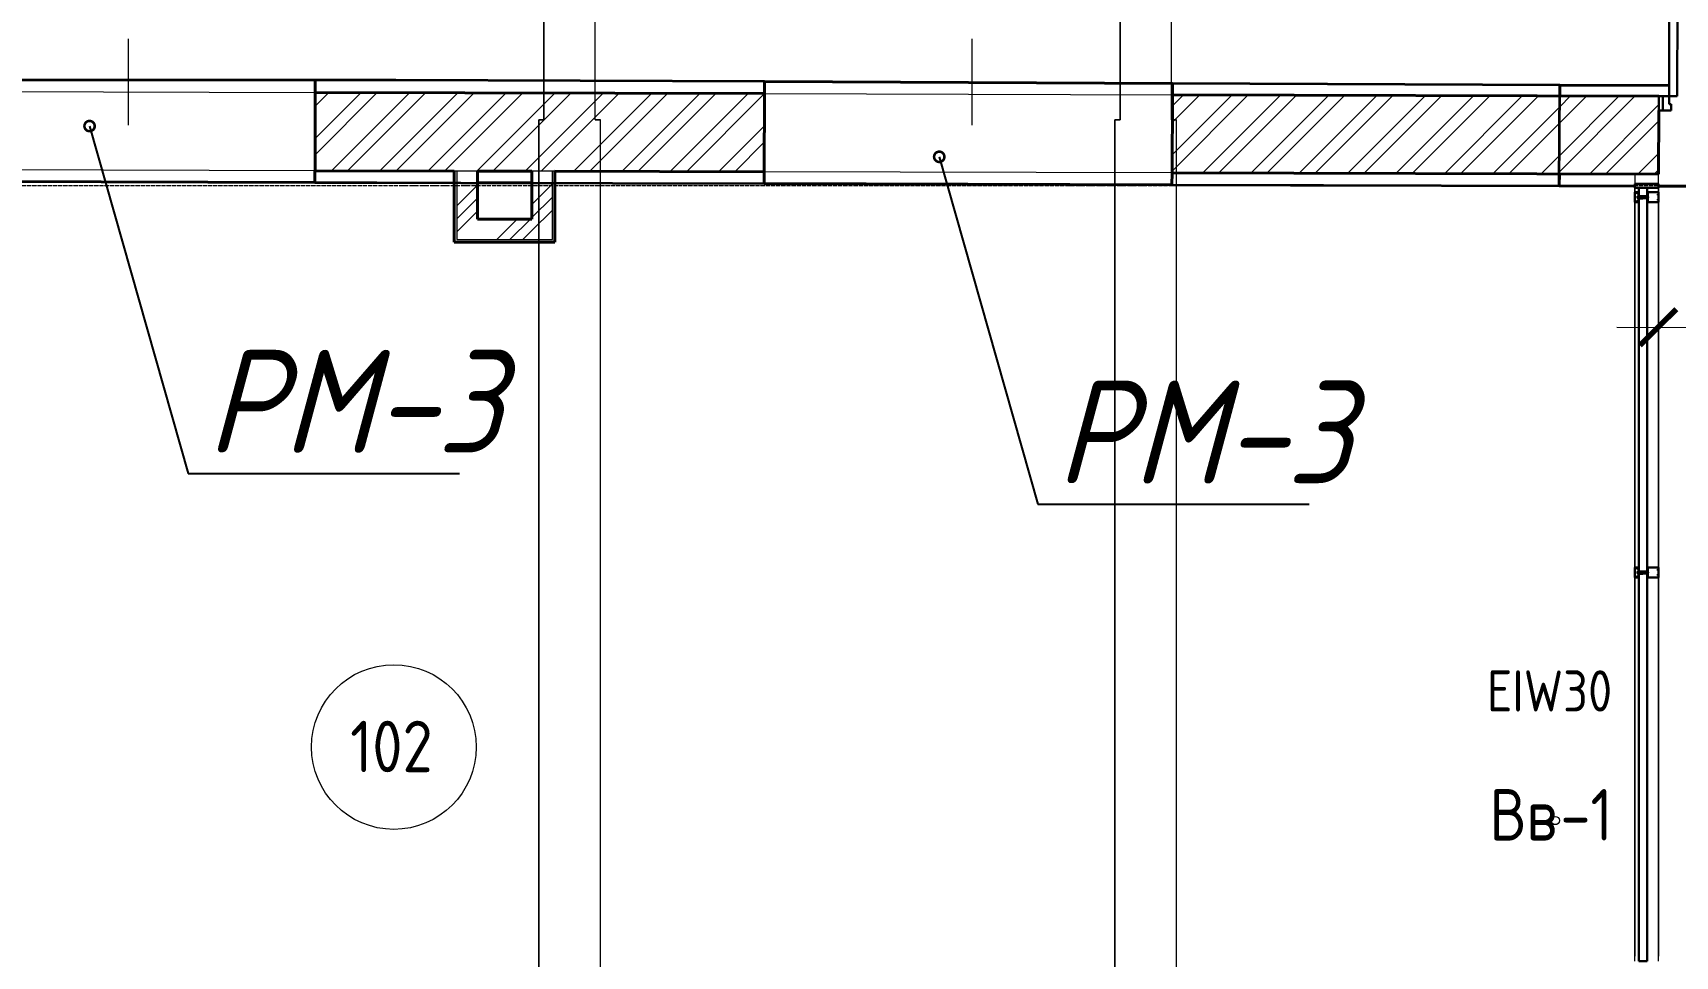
# Model space of a CAD drawing. Header units: millimetres. Extents: x 749182 to 2267578, y 70462 to 311449.
# Drawn here: x 1980771 to 1988751, y 80480 to 84966 of the extents above; entities that cross this region are included whole.
import ezdxf
from ezdxf import colors
from ezdxf.entities.mleader import LeaderData, LeaderLine
from ezdxf.math import Vec2, Vec3

# ---------------------------------------------------------------- set-up
doc = ezdxf.new("R2010")
doc.units = ezdxf.units.MM
for name, pattern in [('ADSK_Линия сетки', [25, 20, -2.5, 0, -2.5]), ('ADSK_Сверху', [4.5, 3, -1.5]), ('осеваяX2', [4, 2.5, -0.5, 0.5, -0.5])]:
    doc.linetypes.add(name, pattern=pattern)
doc.layers.get('Defpoints').update_dxf_attribs({"color": 255})
for name, color, linetype, lineweight in [('Аннотация', 7, 'Continuous', 9), ('Витраж', 7, 'Continuous', 9), ('Двери', 7, 'Continuous', 20), ('Каркас', 7, 'Continuous', 9), ('Марки', 7, 'Continuous', 20), ('Марки помещений', 7, 'Continuous', 20), ('Оси', 165, 'осеваяX2', 13), ('Панели витража', 7, 'Continuous', 9), ('Размер', 7, 'Continuous', 13), ('размеры', 7, 'Continuous', 9), ('Стены', 184, 'Continuous', 40), ('Стены внутренние', 7, 'Continuous', 18), ('Стены разрез', 7, 'Continuous', 35), ('Стены штриховка', 7, 'Continuous', 18), ('Узлы', 7, 'Continuous', 18)]:
    doc.layers.add(name, color=color, linetype=linetype, lineweight=lineweight)
doc.styles.add('GOST 2.304_new', font='isocpeur.ttf', dxfattribs={"width": 0.9, "oblique": 15})
doc.styles.add('GOST Common_1', font='GOST_Common.ttf', dxfattribs={"width": 0.9, "height": 250})
doc.styles.add('GOST Common_2', font='GOST_Common.ttf', dxfattribs={"width": 0.9, "height": 200})
doc.styles.add('М2', font='isocpeui.ttf')
doc.dimstyles.new('SPDS 1_100', dxfattribs={"dimscale": 100, "dimtxt": 2.5, "dimasz": 1.77, "dimexe": 1.25, "dimexo": 0.625, "dimtad": 1, "dimdec": 0, "dimrnd": 0.001, "dimzin": 9, "dimtxsty": 'М2', "dimblk": 'ARCHTICK', "dimcen": 2.5, "dimdle": 2, "dimclrt": 256, "dimadec": 0, "dimazin": 2, "dimtfac": 0.75, "dimtdec": 0, "dimtmove": 1, "dimatfit": 3, "dimfxl": 0, "dimtolj": 1, "dimlwd": 9, "dimlwe": 9, "dimarcsym": 0})
pattern_1 = [(45, (1958220.23, 75616.62), (-179.6051, 179.6051), []), (45, (1958283.73, 75616.62), (0, 359.2102), []), (45, (1958156.73, 75616.62), (0, 359.2102), [])]
pattern_2 = [(45, (1958220.23, 75616.62), (-117.8655, 117.8655), []), (45, (1958298.8, 75616.62), (-117.8655, 117.8655), [])]

# ---------------------------------------------------------------- blocks, each defined once
blk = doc.blocks.new('Прямоугольный импост - Зазор 20х116мм-1858200-01 План 1-го этажа маркировочный')
at = {"layer": 'Витраж', "color": 253, "linetype": 'ADSK_Сверху', "true_color": 0xaaaaaa}
for p, q in [((30334.2, 4839.3), (30334.2, 6727.7)), ((30450.2, 4839.3), (30450.2, 6727.7))]:
    blk.add_line(p, q, dxfattribs=at)
blk = doc.blocks.new('Прямоугольный импост - Зазор 20х116мм-1858201-01 План 1-го этажа маркировочный')
at = {"layer": 'Витраж', "color": 253, "linetype": 'ADSK_Сверху', "true_color": 0xaaaaaa}
for p, q in [((30334.2, 6727.7), (30334.2, 8551)), ((30450.2, 6727.7), (30450.2, 8551))]:
    blk.add_line(p, q, dxfattribs=at)
blk = doc.blocks.new('Прямоугольный импост - Зазор 20х116мм-1858202-01 План 1-го этажа маркировочный')
at = {"layer": 'Витраж', "color": 253, "linetype": 'ADSK_Сверху', "true_color": 0xaaaaaa}
for p, q in [((30450.2, 8616), (30334.2, 8616)), ((30334.2, 8551), (30334.2, 8616)), ((30450.2, 8551), (30450.2, 8616))]:
    blk.add_line(p, q, dxfattribs=at)
blk = doc.blocks.new('Существующие стены 1 эт - Существующие стены 1 эт-653793-01 План 1-го этажа маркировочный')
at = {"layer": 'Стены'}
for p, q in [((22033.5, 9121.6), (23922.8, 9120)), ((23922.6, 9059.5), (23922.8, 9120)), ((26106, 9112.1), (26105.8, 9053.8)), ((26106, 9112.1), (28088, 9103.7)), ((28087.7, 9048.5), (28088, 9103.7)), ((29970.1, 9095.8), (29969.9, 9043.5)), ((29970.1, 9095.8), (30501.3, 9093.5)), ((23921.4, 8622.9), (22033, 8628.2)), ((23921.4, 8622.9), (23921.5, 8679.5)), ((24975.3, 8619.9), (24710.3, 8620.6)), ((26104.2, 8673.8), (26103.9, 8616.7)), ((28085.9, 8611.1), (28086.1, 8668.5)), ((29968.3, 8663.7), (29968, 8605.8)), ((28085.9, 8611.1), (26103.9, 8616.7)), ((30334.2, 8604.8), (29968, 8605.8)), ((31950, 8600.2), (30450.2, 8604.4))]:
    blk.add_line(p, q, dxfattribs=at)
at = {"layer": 'Стены разрез'}
for p, q in [((23922.8, 9120), (23921.4, 8622.9)), ((24314.6, 9119.6), (23922.8, 9120)), ((26106, 9112.1), (24314.6, 9119.6)), ((26103.9, 8616.7), (26106, 9112.1)), ((28088, 9103.7), (28085.9, 8611.1)), ((29970.1, 9095.8), (28088, 9103.7)), ((29968, 8605.8), (29970.1, 9095.8)), ((23921.4, 8622.9), (24221.6, 8622)), ((24221.6, 8622), (24630.2, 8620.9)), ((24630.2, 8620.9), (26103.9, 8616.7)), ((28085.9, 8611.1), (28661.2, 8609.5)), ((28661.2, 8609.5), (28822.6, 8609)), ((28822.6, 8609), (29968, 8605.8))]:
    blk.add_line(p, q, dxfattribs=at)
blk = doc.blocks.new('AC_Дверь_Двупольная_Стальная - Д-11л 1500х2200h-2039728-01 План 1-го этажа маркировочный')
at = {"layer": 'Двери', "lineweight": 30}
for p, q in [((700, 1140), (660, 1140)), ((660, 1140), (660, 190)), ((700, 190), (700, 1140)), ((-700, 640), (-660, 640)), ((-700, 190), (-700, 640)), ((-660, 640), (-660, 190)), ((-750, 190), (-730, 190)), ((-750, 120), (-750, 190)), ((-730, 190), (-700, 190)), ((-730, 120), (-730, 190)), ((-730, 190), (-730, 120)), ((-660, 190), (-700, 190)), ((-700, 190), (-700, 150)), ((660, 190), (700, 190)), ((730, 190), (700, 190)), ((700, 190), (700, 150)), ((730, 120), (730, 190)), ((750, 190), (730, 190)), ((730, 190), (730, 120)), ((750, 120), (750, 190)), ((-730, 120), (-750, 120)), ((-690, 120), (-730, 120)), ((-700, 150), (-690, 150)), ((-690, 150), (-690, 120)), ((700, 150), (690, 150)), ((690, 150), (690, 120)), ((690, 120), (730, 120)), ((730, 120), (750, 120))]:
    blk.add_line(p, q, dxfattribs=at)
at = {"layer": 'Двери'}
for centre, radius, start, end in [((700, 190), 950, 90, 180), ((-700, 190), 450, 360, 90)]:
    blk.add_arc(centre, radius, start, end, dxfattribs=at)
blk = doc.blocks.new('Системная панель - ADSK_Cтеклопакет_40мм-1858222-01 План 1-го этажа маркировочный')
at = {"layer": 'Панели витража', "lineweight": 30}
for p, q in [((944, 20), (-944, 20)), ((-944, 20), (-944, -20)), ((944, -20), (944, 20)), ((-944, -20), (944, -20))]:
    blk.add_line(p, q, dxfattribs=at)
blk = doc.blocks.new('Прямоугольный импост - 48х116мм-1841676-01 План 1-го этажа маркировочный')
at = {"layer": 'Витраж'}
for p, q in [((30334.2, 6703.7), (30334.2, 4863.3)), ((30450.2, 6703.7), (30450.2, 4863.3))]:
    blk.add_line(p, q, dxfattribs=at)
blk = doc.blocks.new('Прямоугольный импост - Зазор 20х116мм-1858223-01 План 1-го этажа маркировочный')
at = {"layer": 'Витраж', "lineweight": 30}
for p, q in [((-20, 76), (0, 76)), ((-20, -40), (-20, 76)), ((0, 76), (0, -40)), ((0, -40), (-20, -40))]:
    blk.add_line(p, q, dxfattribs=at)
blk = doc.blocks.new('Системная панель - ADSK_Cтеклопакет_40мм-1858225-01 План 1-го этажа маркировочный')
at = {"layer": 'Панели витража', "lineweight": 30}
for p, q in [((911.5, 20), (-911.5, 20)), ((-911.5, 20), (-911.5, -20)), ((911.5, -20), (911.5, 20)), ((-911.5, -20), (911.5, -20))]:
    blk.add_line(p, q, dxfattribs=at)
blk = doc.blocks.new('Прямоугольный импост - 48х116мм-1841806-01 План 1-го этажа маркировочный')
at = {"layer": 'Витраж'}
for p, q in [((30334.2, 8527), (30334.2, 6751.7)), ((30450.2, 8527), (30450.2, 6751.7))]:
    blk.add_line(p, q, dxfattribs=at)
blk = doc.blocks.new('Прямоугольный импост - 48х116-1503859-01 План 1-го этажа маркировочный')
at = {"layer": 'Узлы'}
for p, q in [((-24, 76.5), (-24, 20.5)), ((24, 76.5), (-24, 76.5)), ((-24, 20.5), (-18.1, 20.5)), ((-21.5, 23), (-21.5, 74)), ((-21.5, 74), (-16.6, 74)), ((-21, 23), (-21.5, 23)), ((-21, 26.1), (-21, 23)), ((-4.1, 26.8), (-20.2, 26.8)), ((-17.2, 24.3), (-15.8, 24.3)), ((-15.1, 72.4), (-15.1, 70.9)), ((-15.1, 70.9), (-9.2, 70.9)), ((-15, 20.5), (-11.8, 20.5)), ((-11, 21.3), (-11, 23.5)), ((-10.5, 24.3), (-10.5, 22.4)), ((-10.2, 24.3), (-5.9, 24.3)), ((-9.7, 21.7), (-8, 21.7)), ((-9.2, 70.9), (-9.2, 72.4)), ((-8, 21.7), (-8, 2.5)), ((-8, -14.1), (-8, 0)), ((-7.7, 2.2), (-6.7, 2.2)), ((-6.7, 0.3), (-7.7, 0.3)), ((-7.6, 74), (7.6, 74)), ((-6.4, 2), (-6.4, 0.6)), ((-5.4, 5.1), (-5.4, 22.8)), ((-3.5, 5.1), (-5.4, 5.1)), ((-5.1, 23.5), (-5.1, 21.3)), ((-4.3, 20.5), (-0.8, 20.5)), ((-2.6, 23.8), (-2.6, 25.3)), ((2.6, 23.8), (-2.6, 23.8)), ((-2.5, -1.3), (-1.1, 4.3)), ((-0.8, 20.5), (0, 21.3)), ((0, 21.3), (0.8, 20.5)), ((0.8, 20.5), (4.3, 20.5)), ((1.1, 4.3), (2.5, -1.3)), ((2.6, 25.3), (2.6, 23.8)), ((5.4, 5.1), (3.5, 5.1)), ((20.2, 26.8), (4.1, 26.8)), ((5.1, 21.3), (5.1, 23.5)), ((5.4, 22.8), (5.4, 5.1)), ((5.9, 24.3), (10.2, 24.3)), ((6.4, 0.6), (6.4, 2)), ((6.7, 2.2), (7.7, 2.2)), ((7.7, 0.3), (6.7, 0.3)), ((8, 2.5), (8, 21.7)), ((8, 21.7), (9.7, 21.7)), ((8, -14.1), (8, 0)), ((9.2, 72.4), (9.2, 70.9)), ((9.2, 70.9), (15.1, 70.9)), ((10.5, 22.4), (10.5, 24.3)), ((11, 23.5), (11, 21.3)), ((11.8, 20.5), (15, 20.5)), ((15.1, 70.9), (15.1, 72.4)), ((15.8, 24.3), (17.2, 24.3)), ((16.6, 74), (21.5, 74)), ((18.1, 20.5), (24, 20.5)), ((21, 23), (21, 26.1)), ((21.5, 23), (21, 23)), ((21.5, 74), (21.5, 23)), ((24, 20.5), (24, 76.5)), ((-24, -20), (-24, -24.7)), ((-24, -27.3), (-24, -39.5)), ((-24, -39.5), (24, -39.5)), ((-21.4, -19.5), (-23.5, -19.5)), ((-23.2, -25.5), (-22.2, -25.5)), ((-22.7, -38.2), (-22.7, -27.8)), ((-22.7, -27.8), (-22, -27.8)), ((-7.4, -38.2), (-22.7, -38.2)), ((-22, -25.7), (-22.5, -25.7)), ((-21.8, -28), (-19.1, -32.6)), ((-18.3, -23.3), (-20.5, -23.3)), ((-18.9, -28.9), (-18.9, -25.5)), ((-18.9, -25.5), (-16, -25.5)), ((-17.4, -31.6), (-18.9, -28.9)), ((-5.7, -19.5), (-17.4, -19.5)), ((-14.5, -24), (-14.5, -22)), ((-14.5, -22), (-8.3, -22)), ((-8.3, -22), (-7.6, -22.7)), ((-6.9, -14.1), (-8, -14.1)), ((-0.4, -22.7), (-7.6, -22.7)), ((0, -38), (-7.4, -38.2)), ((-6.9, -14.1), (-6.6, -14.5)), ((-6.6, -14.5), (-6.2, -14.1)), ((-6.2, -14.1), (-4.3, -14.1)), ((-5.3, -19.1), (-5.7, -19.5)), ((-5, -19.5), (-5.3, -19.1)), ((5, -19.5), (-5, -19.5)), ((-2.4, -0.9), (-4.9, -3.8)), ((-4.9, -3.8), (-4.9, -14.1)), ((-4.9, -3.8), (4.9, -3.8)), ((-4.3, -14.1), (-3.9, -14.5)), ((-3.9, -14.5), (-3.6, -14.1)), ((-3.6, -14.1), (-2.5, -14.1)), ((-2.5, -14.1), (-2.5, -1.1)), ((2.4, -0.9), (-2.4, -0.9)), ((-0.4, -22.7), (0, -22.3)), ((0, -22.3), (0.4, -22.7)), ((15.9, -38.2), (0, -38)), ((7.6, -22.7), (0.4, -22.7)), ((4.9, -3.8), (2.4, -0.9)), ((2.5, -1.3), (2.5, -14.1)), ((2.5, -14.1), (3.6, -14.1)), ((3.6, -14.1), (3.9, -14.5)), ((3.9, -14.5), (4.3, -14.1)), ((4.3, -14.1), (6.2, -14.1)), ((4.9, -3.8), (4.9, -14.1)), ((5.3, -19.1), (5, -19.5)), ((5.7, -19.5), (5.3, -19.1)), ((17.4, -19.5), (5.7, -19.5)), ((6.2, -14.1), (6.6, -14.5)), ((6.6, -14.5), (6.9, -14.1)), ((8, -14.1), (6.9, -14.1)), ((7.6, -22.7), (8.3, -22)), ((8.3, -22), (14.5, -22)), ((14.5, -22), (14.5, -24)), ((22.7, -38.2), (15.9, -38.2)), ((16, -25.5), (18.9, -25.5)), ((17, -22), (17, -21.8)), ((18.9, -28.9), (17.4, -31.6)), ((20.5, -23.3), (18.3, -23.3)), ((18.9, -25.5), (18.9, -28.9)), ((19.1, -32.6), (21.8, -28)), ((23.5, -19.5), (21.4, -19.5)), ((21.8, -21.8), (21.8, -22)), ((22.5, -25.7), (22, -25.7)), ((22, -27.8), (22.7, -27.8)), ((22.2, -25.5), (23.2, -25.5)), ((22.7, -27.8), (22.7, -38.2)), ((24, -24.7), (24, -20)), ((24, -39.5), (24, -27.3))]:
    blk.add_line(p, q, dxfattribs=at)
at = {"layer": 'Узлы', "lineweight": 9}
for p, q in [((0, 28.9), (-2.4, 26.5)), ((-2.4, 26.5), (-2.4, -0.9)), ((2.4, 26.5), (0, 28.9)), ((2.4, -0.9), (2.4, 26.5)), ((-8, -19.5), (-8, -14.1)), ((-6.3, -23.7), (-6.3, -22.7)), ((6.4, -23.7), (-6.3, -23.7)), ((-5.2, -27.2), (-5.2, -23.7)), ((-5.1, -27.3), (5.1, -27.3)), ((3.9, -28.1), (-3.9, -28.1)), ((-2.6, -27.2), (-2.6, -23.7)), ((-2.5, -14.1), (-2.5, -19.5)), ((2.5, -14.1), (2.5, -19.5)), ((2.6, -27.2), (2.6, -23.7)), ((5.2, -27.2), (5.2, -23.7)), ((6.4, -22.7), (6.4, -23.7)), ((8, -14.1), (8, -19.5))]:
    blk.add_line(p, q, dxfattribs=at)
at = {"layer": 'Узлы'}
for centre, radius, start, end in [((-20.2, 26.1), 0.762, 90, 180), ((-17.2, 23), 1.27, 90, 180), ((-16.2, 22.8), 2.29, 180, 225.18969), ((-18.1, 20.9), 0.381, 270, 45.18969), ((-16.6, 72.4), 1.52, 0, 90), ((-15.8, 23), 1.27, 0, 90), ((-15, 20.9), 0.381, 134.81031, 270), ((-16.9, 22.8), 2.29, 314.81031, 0), ((-11.8, 21.3), 0.762, 270, 0), ((-10.2, 23.5), 0.762, 90, 180), ((-9.7, 22.4), 0.762, 180, 270), ((-7.6, 72.4), 1.52, 90, 180), ((-7.7, 2.5), 0.254, 180, 270), ((-7.7, 0), 0.254, 90, 180), ((-6.9, 22.8), 1.52, 360, 90), ((-6.7, 2), 0.254, 360, 90), ((-6.7, 0.6), 0.254, 270, 360), ((-5.9, 23.5), 0.762, 0, 90), ((-4.3, 21.3), 0.762, 180, 270), ((-4.1, 25.3), 1.52, 360, 90), ((0, 4), 3.63, 17.50636, 162.49364), ((0, 4), 1.09, 15, 165), ((4.1, 25.3), 1.52, 90, 180), ((4.3, 21.3), 0.762, 270, 0), ((5.9, 23.5), 0.762, 90, 180), ((6.9, 22.8), 1.52, 90, 180), ((6.7, 2), 0.254, 90, 180), ((6.7, 0.6), 0.254, 180, 270), ((7.6, 72.4), 1.52, 0, 90), ((7.7, 2.5), 0.254, 270, 0), ((7.7, 0), 0.254, 0, 90), ((9.7, 22.4), 0.762, 270, 0), ((10.2, 23.5), 0.762, 0, 90), ((11.8, 21.3), 0.762, 180, 270), ((15.8, 23), 1.27, 90, 180), ((16.9, 22.8), 2.29, 180, 225.18969), ((15, 20.9), 0.381, 270, 45.18969), ((16.6, 72.4), 1.52, 90, 180), ((17.2, 23), 1.27, 0, 90), ((18.1, 20.9), 0.381, 134.81031, 270), ((16.2, 22.8), 2.29, 314.81031, 0), ((20.2, 26.1), 0.762, 0, 90), ((-23.5, -20), 0.508, 90, 180), ((-23.2, -24.7), 0.762, 180, 270), ((-22.5, -27.3), 1.52, 90, 180), ((-22.2, -26.8), 1.27, 288.66292, 90), ((-22, -26.8), 1.02, 270, 90), ((-19.5, -21.8), 2.29, 134.81031, 180), ((-20.5, -22), 1.27, 180, 270), ((-21.4, -19.9), 0.381, 314.81031, 90), ((-18.3, -32.1), 1.02, 210, 30), ((-18.3, -22), 1.27, 270, 0), ((-17.4, -19.9), 0.381, 90, 225.18969), ((-19.3, -21.8), 2.29, 0, 45.18969), ((-16, -24), 1.52, 270, 0), ((16, -24), 1.52, 180, 270), ((19.3, -21.8), 2.29, 134.81031, 180), ((18.3, -22), 1.27, 180, 270), ((18.3, -32.1), 1.02, 150, 330), ((17.4, -19.9), 0.381, 314.81031, 90), ((20.5, -22), 1.27, 270, 0), ((21.4, -19.9), 0.381, 90, 225.18969), ((22.2, -26.8), 1.27, 90, 251.33708), ((22, -26.8), 1.02, 90, 270), ((19.5, -21.8), 2.29, 0, 45.18969), ((22.5, -27.3), 1.52, 360, 90), ((23.2, -24.7), 0.762, 270, 0), ((23.5, -20), 0.508, 0, 90)]:
    blk.add_arc(centre, radius, start, end, dxfattribs=at)
at = {"layer": 'Узлы', "lineweight": 9}
for centre, radius, start, end in [((-3.9, -26.7), 1.38, 200.94158, 339.07318), ((0, -23.9), 4.19, 234.28733, 305.71267), ((3.9, -26.7), 1.38, 200.94158, 339.07318)]:
    blk.add_arc(centre, radius, start, end, dxfattribs=at)
blk = doc.blocks.new('Прямоугольный импост - 48х116мм-1858199-01 План 1-го этажа маркировочный')
at = {"layer": 'Витраж', "lineweight": 30}
for p, q in [((-24, 20), (-24, 76)), ((-24, 76), (24, 76)), ((-0.1875, 20), (-24, 20)), ((-0.1875, -20), (-0.1875, 20)), ((24, 20), (0.1875, 20)), ((0.1875, 20), (0.1875, -20)), ((24, 76), (24, 20)), ((-24, -40), (-24, -20)), ((-24, -20), (-0.1875, -20)), ((24, -40), (-24, -40)), ((0.1875, -20), (24, -20)), ((24, -20), (24, -40))]:
    blk.add_line(p, q, dxfattribs=at)
blk = doc.blocks.new('Системная панель - ADSK_Cтеклопакет_40мм-1858228-01 План 1-го этажа маркировочный')
at = {"layer": 'Панели витража', "lineweight": 30}
for p, q in [((22.40625, 20), (-22.40625, 20)), ((-22.40625, 20), (-22.40625, -20)), ((22.40625, -20), (22.40625, 20)), ((-22.40625, -20), (22.40625, -20))]:
    blk.add_line(p, q, dxfattribs=at)
blk = doc.blocks.new('Прямоугольный импост - 48х116мм-1841809-01 План 1-го этажа маркировочный')
at = {"layer": 'Витраж'}
for p, q in [((30334.2, 8596), (30334.2, 8575)), ((30450.2, 8596), (30450.2, 8575))]:
    blk.add_line(p, q, dxfattribs=at)
blk = doc.blocks.new('ADSK_Марка_Помещение_ОдноЗначение - Номер-247393-01 План 1-го этажа маркировочный')
at = {"layer": 'Марки помещений'}
blk.add_circle((0, 0), 4, dxfattribs=at)
blk = doc.blocks.new('_ArchTick')
at = {"color": 0, "linetype": 'ByBlock', "const_width": 0.15}
blk.add_lwpolyline([(-0.5, -0.5), (0.5, 0.5)], dxfattribs=at)
blk = doc.blocks.new('*D2917')
at = {"layer": 'Defpoints', "color": 0, "lineweight": 20, "transparency": 16777216}
for p in [(1988670.4, 84278.9), (1990170.4, 84274.9), (1990168.5, 83531.5)]:
    blk.add_point(p, dxfattribs=at)
at = {"layer": 'размеры', "color": 0, "lineweight": 9, "transparency": 16777216}
for p, q in [((1988670.3, 84216.4), (1988668.1, 83410.4)), ((1990170.3, 84212.4), (1990168.1, 83406.5)), ((1988468.5, 83535.9), (1990368.5, 83530.9))]:
    blk.add_line(p, q, dxfattribs=at)
at = {"layer": 'размеры', "color": 0, "lineweight": 9, "transparency": 16777216, "xscale": 177, "yscale": 177, "zscale": 177}
for p, rotation in [((1988668.5, 83535.4), 179.8485505273751), ((1990168.5, 83531.5), 359.8485505273751)]:
    blk.add_blockref('_ArchTick', p, dxfattribs=dict(at, rotation=rotation))
at = {"layer": 'размеры', "lineweight": 20, "transparency": 16777216, "insert": (1989419, 83720.9), "char_height": 250, "width": 560.473, "attachment_point": 5, "rotation": 359.84855, "style": 'М2'}
blk.add_mtext('\\A1;1500', dxfattribs=at)
blk = doc.blocks.new('ADSK_Марка_Стена - Экземпляр_ADSK_Позиция-74353-01 План 1-го этажа маркировочный')
at = {"layer": 'Марки', "lineweight": 9}
blk.add_circle((0, 0), 0.2, dxfattribs=at)
blk = doc.blocks.new('_DotSmall')
at = {"color": 0, "linetype": 'ByBlock', "lineweight": 35, "const_width": 0.5}
blk.add_lwpolyline([(-0.0625, 0, 1), (0.0625, 0, 1)], format="xyb", close=True, dxfattribs=at)

msp = doc.modelspace()

# ---------------------------------------------------------------- hatches: boundary and pattern name
at = {"layer": 'Стены внутренние', "lineweight": 9}
h = msp.add_hatch(dxfattribs=at)
h.set_pattern_fill('FP_1', color=256, style=0, pattern_type=2)
h.set_pattern_definition(pattern_2)
h.paths.add_polyline_path([(1988189.0744, 84280.163), (1988189.0744, 84660.1644), (1986307.9518, 84665.1367), (1986306.3479, 84285.1396), (1987177.6333, 84282.8366)])
h.paths.add_polyline_path([(1984324.3867, 84290.3785), (1984325.9906, 84670.3756), (1982142.8366, 84676.1464), (1982142.8366, 84296.145), (1984324.1459, 84290.3792)])
h.paths.add_polyline_path([(1980253.2963, 84301.1397), (1980253.6278, 84681.1401), (1978346.9943, 84686.1799), (1978346.8366, 84306.179), (1979332.4492, 84303.5737)])
h = msp.add_hatch(dxfattribs=at)
h.set_pattern_fill('FP_1', color=256, style=0, pattern_type=2)
h.set_pattern_definition(pattern_2)
h.paths.add_polyline_path([(1988670.4288, 84278.8907), (1988670.4288, 84658.892), (1988190.0777, 84659.7221), (1988190.0789, 84280.1604), (1988250.3205, 84280.0011)])
h = msp.add_hatch(dxfattribs=at)
h.set_pattern_fill('FP_6', color=256, style=0, pattern_type=2)
h.set_pattern_definition(pattern_1)
h.paths.add_polyline_path([(1982830.5708, 83961.0493), (1982930.5708, 83961.0493), (1982930.5708, 84294.0628), (1982830.5708, 84293.3623), (1982830.5708, 83992.603)])
h = msp.add_hatch(dxfattribs=at)
h.set_pattern_fill('FP_6', color=256, style=0, pattern_type=2)
h.set_pattern_definition(pattern_1)
h.paths.add_polyline_path([(1983195.5708, 83961.0493), (1983295.5708, 83961.0493), (1983295.5708, 84293.098), (1983195.5708, 84293.098), (1983195.5708, 83992.603)])
h = msp.add_hatch(dxfattribs=at)
h.set_pattern_fill('FP_6', color=256, style=0, pattern_type=2)
h.set_pattern_definition(pattern_1)
h.paths.add_polyline_path([(1983195.5708, 83961.0493), (1983195.5708, 84061.0493), (1982930.5708, 84061.0493), (1982930.5708, 83961.0493)])

# ---------------------------------------------------------------- linework, layer by layer
at = {"layer": 'Аннотация'}
for p, q in [((1981234.9469, 84517.2316), (1981234.9469, 84936.042)), ((1985334.9469, 84517.2316), (1985334.9469, 84936.042))]:
    msp.add_line(p, q, dxfattribs=at)
at = {"layer": 'Каркас', "color": 253, "linetype": 'ADSK_Сверху', "true_color": 0xb2b2b2}
for p, q in [((1983253.7052, 88952.1898), (1983253.7052, 84543.6161)), ((1983503.7052, 84543.6161), (1983503.7052, 88952.1898)), ((1986053.7052, 88952.1898), (1986053.7052, 84543.6161)), ((1986303.7052, 84543.6161), (1986303.7052, 88952.1898)), ((1983253.7052, 84543.6161), (1983228.7052, 84543.6161)), ((1983228.7052, 84543.6161), (1983228.7052, 78156.6386)), ((1983528.7052, 84543.6161), (1983503.7052, 84543.6161)), ((1983528.7052, 78156.6386), (1983528.7052, 84543.6161)), ((1986053.7052, 84543.6161), (1986028.7052, 84543.6161)), ((1986028.7052, 84543.6161), (1986028.7052, 78156.6386)), ((1986328.7052, 84543.6161), (1986303.7052, 84543.6161)), ((1986328.7052, 78156.6386), (1986328.7052, 84543.6161))]:
    msp.add_line(p, q, dxfattribs=at)
at = {"layer": 'Каркас', "color": 253, "linetype": 'ADSK_Сверху', "true_color": 0xaaaaaa}
for p, q in [((1983253.7052, 84543.6161), (1983253.7052, 88952.1898)), ((1983503.7052, 84543.6161), (1983503.7052, 88952.1898)), ((1986053.7052, 84543.6161), (1986053.7052, 88952.1898)), ((1986303.7052, 84543.6161), (1986303.7052, 88952.1898)), ((1983228.7052, 84543.6161), (1983253.7052, 84543.6161)), ((1983228.7052, 78156.6386), (1983228.7052, 84543.6161)), ((1983503.7052, 84543.6161), (1983528.7052, 84543.6161)), ((1983528.7052, 78156.6386), (1983528.7052, 84543.6161)), ((1986028.7052, 84543.6161), (1986053.7052, 84543.6161)), ((1986028.7052, 78156.6386), (1986028.7052, 84543.6161)), ((1986303.7052, 84543.6161), (1986328.7052, 84543.6161)), ((1986328.7052, 78156.6386), (1986328.7052, 84543.6161))]:
    msp.add_line(p, q, dxfattribs=at)
at = {"layer": 'Оси', "linetype": 'ADSK_Линия сетки'}
msp.add_line((1947134.001, 84223.407), (2009148.6289, 84223.407), dxfattribs=at)
at = {"layer": 'Стены внутренние'}
for p, q in [((1980253.6278, 84681.1401), (1982142.8366, 84676.1464)), ((1984325.9906, 84670.3756), (1986307.9518, 84665.1367)), ((1982141.7625, 84296.1479), (1980253.2963, 84301.1397)), ((1986306.3479, 84285.1396), (1984324.3867, 84290.3785))]:
    msp.add_line(p, q, dxfattribs=at)
at = {"layer": 'Стены внутренние', "lineweight": 40}
for p, q in [((1982142.8366, 84676.1464), (1982141.7625, 84296.1479)), ((1984325.9906, 84670.3756), (1982142.8366, 84676.1464)), ((1984324.3867, 84290.3785), (1984325.9906, 84670.3756)), ((1986307.9518, 84665.1367), (1986306.3479, 84285.1396)), ((1988671.4332, 84658.8893), (1986307.9518, 84665.1367)), ((1988670.4288, 84278.8907), (1988671.2482, 84588.8896)), ((1982141.7625, 84296.1479), (1982818.5708, 84294.3589)), ((1982818.5708, 84294.3589), (1982818.5708, 83949.0493)), ((1982930.5708, 84061.0493), (1982930.5708, 84294.0628)), ((1982930.5708, 84294.0628), (1983195.5708, 84293.3623)), ((1983195.5708, 84293.3623), (1983195.5708, 84061.0493)), ((1983307.5708, 83949.0493), (1983307.5708, 84293.0663)), ((1983307.5708, 84293.0663), (1984324.3867, 84290.3785)), ((1986306.3479, 84285.1396), (1988670.4288, 84278.8907)), ((1983195.5708, 84061.0493), (1982930.5708, 84061.0493)), ((1982818.5708, 83949.0493), (1983307.5708, 83949.0493))]:
    msp.add_line(p, q, dxfattribs=at)
at = {"layer": 'Стены внутренние', "color": 253, "linetype": 'ADSK_Сверху', "true_color": 0xaaaaaa}
for p, q in [((1988554.4274, 84279.1973), (1988554.4274, 84232.6273)), ((1988554.4274, 84279.1973), (1988670.4274, 84278.8907)), ((1988670.4274, 84232.6273), (1988670.4274, 84278.8907))]:
    msp.add_line(p, q, dxfattribs=at)
at = {"layer": 'Стены штриховка'}
for p, q in [((1982930.5708, 84294.0628), (1982818.5708, 84294.3589)), ((1982820.5708, 84294.3536), (1982820.5708, 83949.0493)), ((1982830.5708, 84294.3271), (1982830.5708, 83961.0493)), ((1983307.5708, 84293.0663), (1983195.5708, 84293.3623)), ((1983295.5708, 83961.0493), (1983295.5708, 84293.098)), ((1983305.5708, 83949.0493), (1983305.5708, 84293.0716)), ((1982830.5708, 83961.0493), (1983295.5708, 83961.0493)), ((1982818.5708, 83951.0493), (1983307.5708, 83951.0493)), ((1982830.5708, 83949.0493), (1982830.5708, 83951.0493)), ((1983295.5708, 83951.0493), (1983295.5708, 83949.0493))]:
    msp.add_line(p, q, dxfattribs=at)

# ---------------------------------------------------------------- block references
at = {"layer": 'Витраж', "color": 253, "linetype": 'ADSK_Сверху', "true_color": 0xaaaaaa}
for name in ['Прямоугольный импост - Зазор 20х116мм-1858202-01 План 1-го этажа маркировочный', 'Прямоугольный импост - Зазор 20х116мм-1858201-01 План 1-го этажа маркировочный', 'Прямоугольный импост - Зазор 20х116мм-1858200-01 План 1-го этажа маркировочный']:
    msp.add_blockref(name, (1958220.2258, 75616.6187), dxfattribs=at)
at = {"layer": 'Витраж', "extrusion": (0, 0, -1), "rotation": 90.00000000000007}
for name, p in [('Прямоугольный импост - Зазор 20х116мм-1858223-01 План 1-го этажа маркировочный', (-1988594.4288, 84232.6273)), ('Прямоугольный импост - 48х116мм-1858199-01 План 1-го этажа маркировочный', (-1988594.4288, 84167.6273)), ('Прямоугольный импост - 48х116мм-1858199-01 План 1-го этажа маркировочный', (-1988594.4288, 82344.294))]:
    msp.add_blockref(name, p, dxfattribs=at)
at = {"layer": 'Витраж'}
for name in ['Прямоугольный импост - 48х116мм-1841809-01 План 1-го этажа маркировочный', 'Прямоугольный импост - 48х116мм-1841806-01 План 1-го этажа маркировочный', 'Прямоугольный импост - 48х116мм-1841676-01 План 1-го этажа маркировочный']:
    msp.add_blockref(name, (1958220.2258, 75616.6187), dxfattribs=at)
at = {"layer": 'Витраж', "lineweight": 9, "extrusion": (0, 0, -1), "rotation": 90.00000000000007}
for p in [(-1988593.9288, 84167.6273), (-1988593.9288, 82344.294)]:
    msp.add_blockref('Прямоугольный импост - 48х116-1503859-01 План 1-го этажа маркировочный', p, dxfattribs=at)
at = {"layer": 'Двери', "rotation": 359.8485505277052}
msp.add_blockref('AC_Дверь_Двупольная_Стальная - Д-11л 1500х2200h-2039728-01 План 1-го этажа маркировочный', (1989420.9284, 84466.9075), dxfattribs=at)
at = {"layer": 'Марки', "xscale": 99.99999999999993, "yscale": 99.99999999999993, "zscale": 99.99999999999993}
msp.add_blockref('ADSK_Марка_Стена - Экземпляр_ADSK_Позиция-74353-01 План 1-го этажа маркировочный', (1988168.5836, 81138.7915), dxfattribs=at)
at = {"layer": 'Марки помещений', "xscale": 99.99999999999993, "yscale": 99.99999999999993, "zscale": 99.99999999999993}
msp.add_blockref('ADSK_Марка_Помещение_ОдноЗначение - Номер-247393-01 План 1-го этажа маркировочный', (1982525.0533, 81495.9641), dxfattribs=at)
at = {"layer": 'Панели витража', "rotation": 89.99999999999993}
for name, p in [('Системная панель - ADSK_Cтеклопакет_40мм-1858228-01 План 1-го этажа маркировочный', (1988594.4288, 84190.2211)), ('Системная панель - ADSK_Cтеклопакет_40мм-1858225-01 План 1-го этажа маркировочный', (1988594.4288, 83255.9607)), ('Системная панель - ADSK_Cтеклопакет_40мм-1858222-01 План 1-го этажа маркировочный', (1988594.4288, 81400.1273))]:
    msp.add_blockref(name, p, dxfattribs=at)
at = {"layer": 'Стены', "color": 243, "true_color": 0xbb5389}
msp.add_blockref('Существующие стены 1 эт - Существующие стены 1 эт-653793-01 План 1-го этажа маркировочный', (1958220.2258, 75616.6187), dxfattribs=at)

# ---------------------------------------------------------------- texts
at = {"layer": 'Марки', "lineweight": 9, "attachment_point": 1}
for s, insert, char_height, width, style in [('EIW30', (1987836.6528, 81868.4185), 200, 779.24025, 'GOST Common_1'), ('Вв', (1987848.3528, 81291.7727), 250, 418.480875, 'GOST Common_2'), ('-1', (1988193.634, 81291.7727), 250, 331.898625, 'GOST Common_2')]:
    msp.add_mtext(s, dxfattribs=dict(at, insert=insert, char_height=char_height, width=width, style=style))
at = {"layer": 'Марки помещений', "lineweight": 9, "insert": (1982312.6461, 81623.6891), "char_height": 250, "width": 526.708687, "attachment_point": 1, "style": 'GOST Common_2'}
msp.add_mtext('102', dxfattribs=at)

# ---------------------------------------------------------------- dimensions: what is measured, and where the dimension line sits
at = {"layer": 'размеры', "lineweight": 20}
dim = msp.add_linear_dim(base=(1990168.4583, 83531.4536), p1=(1988670.4288, 84278.8907), p2=(1990170.4236, 84274.9257), angle=359.84855053, dimstyle='SPDS 1_100', dxfattribs=at)
dim.commit()
dim.dimension.update_dxf_attribs({"geometry": '*D2917', "text_midpoint": (1989418.9566, 83720.9354)})

# ---------------------------------------------------------------- leaders
at = {"layer": 'Размер', "color": 210, "ltscale": 20}
ml = msp.add_multileader_mtext('Standard', dxfattribs=at)
ml.set_content('\\A1;РМ-3', color=210, style='GOST 2.304_new')
ml.set_leader_properties()
ml.set_arrow_properties(name='DOTSMALL')
ml.build(insert=Vec2(0, 0))
ml.multileader.update_dxf_attribs({"text_left_attachment_type": 6, "text_right_attachment_type": 6, "dogleg_length": 1, "arrow_head_size": 100})
ctx = ml.context
ctx.base_point, ctx.char_height, ctx.arrow_head_size, ctx.landing_gap_size, ctx.plane_origin = Vec3(1981544.9267, 82825.5686), 500, 100, 0, Vec3(1959475.7092, 225588.4433)
ctx.left_attachment, ctx.right_attachment, ctx.text_align_type = 6, 6, 1
notes = []
notes.append((ctx, [(1, (1, 1, 0), (1981524.9267, 82825.5686), (1, 0), 20, [(0, [(1981046.339, 84512.9468)], 0, [])])]))
ctx.mtext.insert, ctx.mtext.rotation, ctx.mtext.width, ctx.mtext.alignment, ctx.mtext.flow_direction = Vec3(1982331.4013, 83425.5686), 6.283185307, 1286.674802, 2, 5
ml = msp.add_multileader_mtext('Standard', dxfattribs=at)
ml.set_content('\\A1;РМ-3', color=210, style='GOST 2.304_new')
ml.set_leader_properties()
ml.set_arrow_properties(name='DOTSMALL')
ml.build(insert=Vec2(0, 0))
ml.multileader.update_dxf_attribs({"text_left_attachment_type": 6, "text_right_attachment_type": 6, "dogleg_length": 1, "arrow_head_size": 100})
ctx = ml.context
ctx.base_point, ctx.char_height, ctx.arrow_head_size, ctx.landing_gap_size, ctx.plane_origin = Vec3(1985673.6973, 82676.2313), 500, 100, 0, Vec3(1963604.4798, 225439.106)
ctx.left_attachment, ctx.right_attachment, ctx.text_align_type = 6, 6, 1
notes.append((ctx, [(1, (1, 1, 0), (1985653.6973, 82676.2313), (1, 0), 20, [(0, [(1985175.1096, 84363.6096)], 0, [])])]))
ctx.mtext.insert, ctx.mtext.rotation, ctx.mtext.width, ctx.mtext.alignment, ctx.mtext.flow_direction = Vec3(1986460.1719, 83276.2313), 6.283185307, 1286.674802, 2, 5
for ctx, leaders in notes:
    for number, flags, end, landing, length, lines in leaders:
        leader = LeaderData()
        leader.index, (leader.has_last_leader_line, leader.has_dogleg_vector, leader.attachment_direction) = number, flags
        leader.last_leader_point, leader.dogleg_vector, leader.dogleg_length = Vec3(end), Vec3(landing), length
        for number, points, colour, breaks in lines:
            line = LeaderLine()
            line.index, line.vertices, line.color, line.breaks = number, Vec3.list(points), colors.encode_raw_color(colour), breaks
            leader.lines.append(line)
        ctx.leaders.append(leader)

doc.saveas('drawing.dxf')
